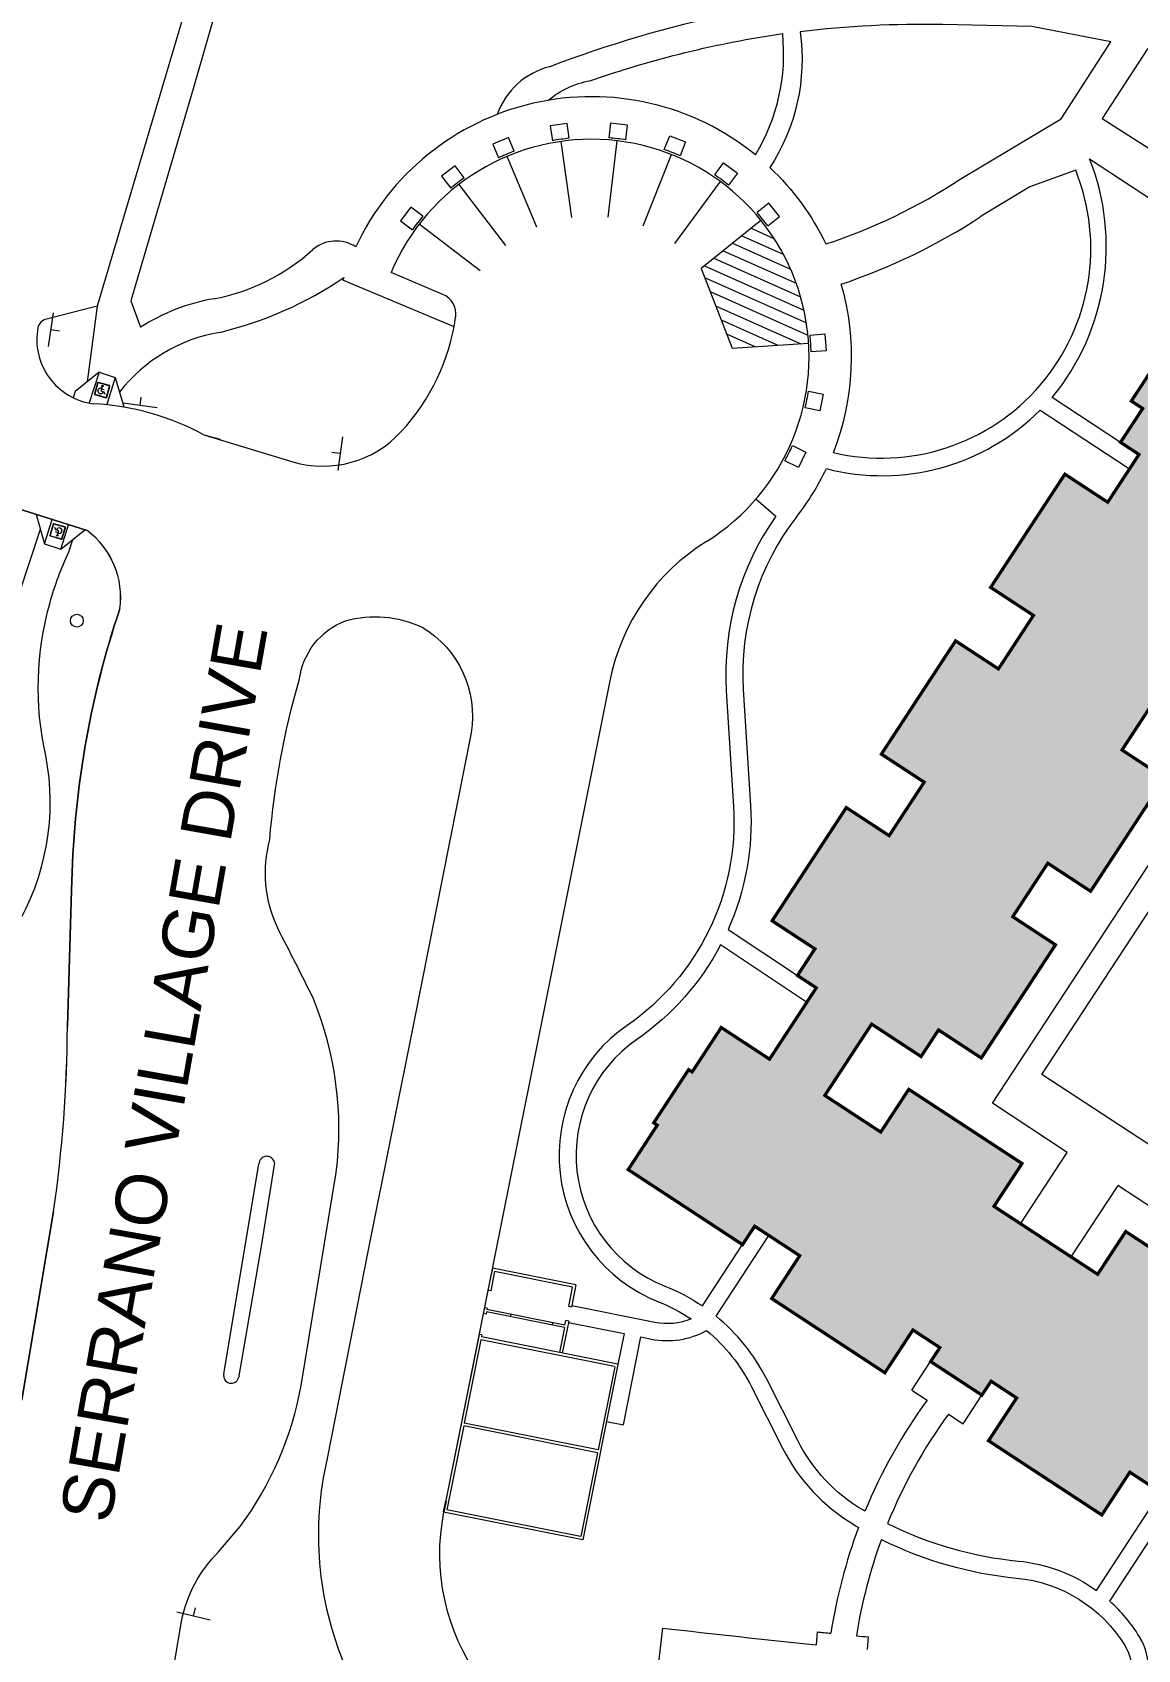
# Model space of a CAD drawing. Header units: feet. Extents: x 6763715 to 6770513, y 1886699 to 1891873.
# Drawn here: x 6766331.9 to 6766591.1, y 1887739.9 to 1888119.2 of the extents above; entities that cross this region are included whole.
import ezdxf

# ---------------------------------------------------------------- set-up
doc = ezdxf.new("R2010")
doc.units = ezdxf.units.FT
doc.header["$LTSCALE"] = 48
doc.header["$MEASUREMENT"] = 0
doc.linetypes.add('PHANTOM2', pattern=[1.25, 0.625, -0.125, 0.125, -0.125, 0.125, -0.125])
doc.layers.get('0').update_dxf_attribs({"lineweight": 0})
for name, color, linetype in [('C-BLDG', 7, 'Continuous'), ('C-CURB', 6, 'Continuous'), ('C-ROAD-IDEN', 7, 'Continuous')]:
    doc.layers.add(name, color=color, linetype=linetype)
for name, color, linetype, lineweight in [('C-BLDG-HTCH', 253, 'Continuous', 0), ('C-PKNG-STRP', 3, 'Continuous', 0), ('C-PROP', 7, 'PHANTOM2', 0), ('C-ROAD', 5, 'Continuous', 0), ('L-SITE-WALK', 6, 'Continuous', 0), ('L-SITE-WALL', 32, 'Continuous', 0)]:
    doc.layers.add(name, color=color, linetype=linetype, lineweight=lineweight)
doc.styles.get("Standard").update_dxf_attribs({"font": 'arial.ttf'})

# ---------------------------------------------------------------- blocks, each defined once
blk = doc.blocks.new('Campus_Base_Map_NEW$0$S1')
for points in [[(-0.0833, 0), (0.0833, 0)], [(0, 0), (0, -0.0417)]]:
    blk.add_lwpolyline(points)
blk = doc.blocks.new('Campus_Base_Map_NEW$0$Site Plan$0$HANDI')
for p, q in [((0, 0.079), (0, 0)), ((0, 0), (0.062, 0)), ((0.062, 0), (0.094, -0.039))]:
    blk.add_line(p, q)
blk.add_circle((0, 0.094), 0.015)
blk.add_arc((-0.006, -0.006), 0.0541, 90, 0)
blk = doc.blocks.new('Campus_Base_Map_NEW$0$handicap')
at = {"layer": 'C-PKNG-STRP'}
blk.add_line((563729.991, 157499.5), (563730.041, 157499.478), dxfattribs=at)
for points in [[(563729.849, 157499.398), (563730.056, 157499.316, 0.414214), (563730.074, 157499.324), (563730.156, 157499.53, 0.414214), (563730.148, 157499.548), (563729.942, 157499.63, 0.414214), (563729.924, 157499.622), (563729.842, 157499.416, 0.414214)], [(563729.852, 157499.404), (563730.059, 157499.322, 0.414214), (563730.068, 157499.326), (563730.149, 157499.533, 0.414214), (563730.146, 157499.542), (563729.939, 157499.624, 0.414214), (563729.93, 157499.62), (563729.848, 157499.413, 0.414214)]]:
    blk.add_lwpolyline(points, format="xyb", close=True, dxfattribs=at)
at = {"layer": 'C-PKNG-STRP', "rotation": 335.9749199039166}
blk.add_blockref('Campus_Base_Map_NEW$0$Site Plan$0$HANDI', (563729.975, 157499.464), dxfattribs=at)

msp = doc.modelspace()

# ---------------------------------------------------------------- hatches: boundary and pattern name
at = {"layer": 'C-BLDG-HTCH'}
h = msp.add_hatch(color=256, dxfattribs=at)
h.paths.add_polyline_path([(6766963.42, 1887822.84), (6766953.4, 1887829.44), (6766935.93, 1887802.93), (6766945.95, 1887796.33), (6766937.3, 1887783.26), (6766920.62, 1887794.25), (6766928.29, 1887805.81), (6766922.03, 1887809.94), (6766928.63, 1887819.96), (6766902.12, 1887837.43), (6766895.52, 1887827.41), (6766887.41, 1887832.75), (6766889.41, 1887835.78), (6766866.44, 1887850.92), (6766862.34, 1887844.69), (6766852.32, 1887851.3), (6766834.84, 1887824.79), (6766844.86, 1887818.18), (6766840.76, 1887811.96), (6766860.66, 1887798.84), (6766865.23, 1887805.79), (6766876.41, 1887798.49), (6766869.8, 1887788.47), (6766896.31, 1887771), (6766902.92, 1887781.02), (6766909.14, 1887776.91), (6766912.05, 1887781.33), (6766928.79, 1887770.3), (6766921.34, 1887758.99), (6766931.74, 1887752.14), (6766931.19, 1887751.3), (6766943.65, 1887743.09), (6766944.2, 1887743.92), (6766954.59, 1887737.07), (6766972.26, 1887763.85), (6766967.94, 1887766.7), (6766974.89, 1887777.25), (6766984.91, 1887770.65), (6767002.38, 1887797.15), (6766992.43, 1887803.86), (6766996.52, 1887810.05), (6767001.94, 1887806.48), (6767009.85, 1887818.48), (6767004.43, 1887822.06), (6767008.37, 1887828.04), (6767018.39, 1887821.44), (6767035.86, 1887847.95), (6767025.84, 1887854.55), (6767032.8, 1887865.1), (6767037.12, 1887862.25), (6767054.78, 1887889.04), (6767044.38, 1887895.89), (6767044.93, 1887896.73), (6767032.46, 1887904.94), (6767031.91, 1887904.11), (6767021.51, 1887910.97), (6767014.06, 1887899.67), (6766997.36, 1887910.67), (6767000.27, 1887915.08), (6766994.04, 1887919.19), (6767000.65, 1887929.21), (6766974.14, 1887946.68), (6766967.54, 1887936.66), (6766956.39, 1887944.08), (6766960.97, 1887951.02), (6766941.07, 1887964.14), (6766936.97, 1887957.91), (6766926.95, 1887964.52), (6766909.47, 1887938.01), (6766919.49, 1887931.4), (6766915.39, 1887925.18), (6766938.35, 1887910.04), (6766940.35, 1887913.06), (6766948.46, 1887907.72), (6766941.85, 1887897.7), (6766968.36, 1887880.23), (6766974.97, 1887890.25), (6766980.95, 1887886.3), (6766981.23, 1887886.12), (6766988.83, 1887897.73), (6767005.53, 1887886.72), (6766996.9, 1887873.63), (6766986.88, 1887880.23), (6766969.41, 1887853.72), (6766979.43, 1887847.12), (6766963.49, 1887822.94)])
h.paths.add_polyline_path([(6766862.37, 1887943.39), (6766852.34, 1887949.97), (6766848.64, 1887944.33), (6766824.59, 1887960.09), (6766828.29, 1887965.73), (6766818.26, 1887972.31), (6766823.6, 1887980.47), (6766825.69, 1887979.1), (6766832.41, 1887989.34), (6766830.32, 1887990.71), (6766835.67, 1887998.87), (6766839.25, 1887996.51), (6766849.67, 1888012.4), (6766853.64, 1888009.8), (6766860.53, 1888020.3), (6766850.49, 1888026.88), (6766867.9, 1888053.43), (6766877.93, 1888046.85), (6766893.74, 1888070.96), (6766883.7, 1888077.54), (6766901.11, 1888104.09), (6766911.15, 1888097.52), (6766916.47, 1888105.63), (6766913.44, 1888107.62), (6766928.52, 1888130.63), (6766934.76, 1888126.54), (6766941.34, 1888136.58), (6766967.89, 1888119.17), (6766961.31, 1888109.13), (6766967.55, 1888105.04), (6766959.69, 1888093.06), (6766956.66, 1888095.04), (6766951.45, 1888087.1), (6766947.48, 1888089.7), (6766940.14, 1888078.51), (6766950.18, 1888071.93), (6766932.77, 1888045.38), (6766922.73, 1888051.96), (6766918.6, 1888045.65), (6766923.89, 1888042.18), (6766916.15, 1888030.36), (6766910.85, 1888033.84), (6766906.92, 1888027.84), (6766916.96, 1888021.26), (6766899.55, 1887994.71), (6766889.52, 1888001.29), (6766885.43, 1887995.05), (6766881.28, 1887997.77), (6766873.28, 1887985.56), (6766873.32, 1887985.54), (6766881.4, 1887980.24), (6766876.19, 1887972.3), (6766879.78, 1887969.95), (6766874.44, 1887961.79), (6766872.34, 1887963.16), (6766865.63, 1887952.92), (6766867.72, 1887951.55), (6766862.37, 1887943.39), (6766867.72, 1887951.55)])
h.paths.add_polyline_path([(6766741.53, 1888022.62), (6766751.56, 1888016.04), (6766747.86, 1888010.39), (6766771.91, 1887994.63), (6766775.61, 1888000.27), (6766785.64, 1887993.7), (6766790.99, 1888001.85), (6766788.9, 1888003.22), (6766795.61, 1888013.47), (6766797.7, 1888012.09), (6766803.05, 1888020.25), (6766799.46, 1888022.6), (6766809.88, 1888038.49), (6766805.9, 1888041.1), (6766812.79, 1888051.59), (6766822.82, 1888045.01), (6766840.23, 1888071.57), (6766830.19, 1888078.15), (6766846, 1888102.26), (6766856.04, 1888095.68), (6766873.44, 1888122.23), (6766863.41, 1888128.81), (6766868.73, 1888136.93), (6766871.76, 1888134.94), (6766886.84, 1888157.95), (6766880.61, 1888162.04), (6766887.19, 1888172.08), (6766860.63, 1888189.48), (6766854.05, 1888179.45), (6766847.82, 1888183.54), (6766839.96, 1888171.55), (6766842.99, 1888169.56), (6766837.78, 1888161.62), (6766841.75, 1888159.01), (6766834.42, 1888147.82), (6766824.38, 1888154.4), (6766806.97, 1888127.84), (6766817.01, 1888121.27), (6766812.88, 1888114.96), (6766807.58, 1888118.43), (6766799.83, 1888106.62), (6766805.13, 1888103.15), (6766801.2, 1888097.15), (6766791.16, 1888103.73), (6766773.76, 1888077.18), (6766783.79, 1888070.6), (6766779.7, 1888064.36), (6766783.85, 1888061.64), (6766775.85, 1888049.44), (6766775.82, 1888049.46), (6766767.73, 1888054.76), (6766762.52, 1888046.82), (6766758.93, 1888049.17), (6766753.59, 1888041.01), (6766755.68, 1888039.64), (6766748.96, 1888029.4), (6766746.87, 1888030.77), (6766741.53, 1888022.62), (6766746.87, 1888030.77)])
h.paths.add_polyline_path([(6766800.47, 1887926.03), (6766793.89, 1887916), (6766787.66, 1887920.08), (6766779.8, 1887908.1), (6766782.83, 1887906.11), (6766777.62, 1887898.16), (6766781.59, 1887895.56), (6766774.25, 1887884.37), (6766764.22, 1887890.95), (6766746.81, 1887864.39), (6766756.85, 1887857.81), (6766752.71, 1887851.51), (6766749.58, 1887853.56), (6766741.83, 1887841.75), (6766744.97, 1887839.69), (6766741.04, 1887833.7), (6766731, 1887840.28), (6766713.6, 1887813.73), (6766723.63, 1887807.15), (6766719.54, 1887800.91), (6766724.42, 1887797.71), (6766716.42, 1887785.51), (6766707.57, 1887791.31), (6766702.36, 1887783.36), (6766698.77, 1887785.72), (6766693.43, 1887777.56), (6766695.52, 1887776.19), (6766688.8, 1887765.95), (6766686.71, 1887767.32), (6766681.37, 1887759.16), (6766691.4, 1887752.59), (6766687.7, 1887746.94), (6766711.74, 1887731.18), (6766715.45, 1887736.82), (6766725.48, 1887730.24), (6766730.83, 1887738.4), (6766728.74, 1887739.77), (6766735.45, 1887750.01), (6766737.54, 1887748.64), (6766742.89, 1887756.8), (6766739.3, 1887759.15), (6766749.72, 1887775.04), (6766745.74, 1887777.64), (6766752.62, 1887788.14), (6766762.66, 1887781.56), (6766780.07, 1887808.11), (6766770.03, 1887814.69), (6766785.84, 1887838.81), (6766795.88, 1887832.23), (6766813.28, 1887858.78), (6766803.25, 1887865.36), (6766808.57, 1887873.48), (6766811.6, 1887871.49), (6766826.68, 1887894.5), (6766820.45, 1887898.59), (6766827.02, 1887908.62)])
h.paths.add_polyline_path([(6766610.33, 1888050.68), (6766603.76, 1888040.64), (6766597.52, 1888044.73), (6766589.66, 1888032.74), (6766592.33, 1888030.99), (6766587.13, 1888023.05), (6766591.46, 1888020.21), (6766584.12, 1888009.01), (6766574.08, 1888015.59), (6766556.67, 1887989.04), (6766566.71, 1887982.46), (6766558.49, 1887969.92), (6766548.45, 1887976.5), (6766531.04, 1887949.94), (6766541.08, 1887943.36), (6766532.86, 1887930.82), (6766522.82, 1887937.4), (6766505.41, 1887910.85), (6766515.45, 1887904.27), (6766511.36, 1887898.03), (6766515.78, 1887895.13), (6766504.81, 1887878.41), (6766493.49, 1887885.83), (6766486.66, 1887875.41), (6766485.83, 1887875.95), (6766477.64, 1887863.47), (6766478.48, 1887862.92), (6766471.66, 1887852.51), (6766498.48, 1887834.91), (6766501.32, 1887839.24), (6766511.89, 1887832.32), (6766505.31, 1887822.28), (6766531.86, 1887804.87), (6766538.44, 1887814.91), (6766544.75, 1887810.77), (6766542.6, 1887807.5), (6766554.62, 1887799.62), (6766556.77, 1887802.89), (6766562.76, 1887798.96), (6766556.18, 1887788.93), (6766582.74, 1887771.52), (6766589.31, 1887781.56), (6766599.88, 1887774.63), (6766597.04, 1887770.3), (6766623.88, 1887752.72), (6766630.71, 1887763.13), (6766631.54, 1887762.58), (6766639.73, 1887775.06), (6766638.89, 1887775.61), (6766645.72, 1887786.03), (6766634.4, 1887793.45), (6766645.37, 1887810.18), (6766649.79, 1887807.28), (6766653.87, 1887813.52), (6766663.91, 1887806.94), (6766681.32, 1887833.49), (6766671.28, 1887840.07), (6766679.51, 1887852.62), (6766689.54, 1887846.04), (6766706.95, 1887872.59), (6766696.91, 1887879.17), (6766705.14, 1887891.71), (6766715.17, 1887885.14), (6766732.58, 1887911.69), (6766722.54, 1887918.27), (6766729.88, 1887929.46), (6766734.21, 1887926.62), (6766739.42, 1887934.57), (6766742.09, 1887932.81), (6766749.95, 1887944.8), (6766743.71, 1887948.89), (6766750.29, 1887958.93), (6766723.74, 1887976.33), (6766717.16, 1887966.3), (6766710.92, 1887970.39), (6766695.84, 1887947.38), (6766698.87, 1887945.39), (6766693.55, 1887937.27), (6766683.52, 1887943.85), (6766666.11, 1887917.3), (6766676.14, 1887910.72), (6766667.92, 1887898.18), (6766657.88, 1887904.76), (6766640.48, 1887878.2), (6766650.51, 1887871.62), (6766642.29, 1887859.08), (6766632.25, 1887865.66), (6766614.85, 1887839.1), (6766624.88, 1887832.53), (6766620.79, 1887826.29), (6766632.4, 1887818.68), (6766621.43, 1887801.95), (6766608.32, 1887810.55), (6766614.9, 1887820.59), (6766588.35, 1887837.99), (6766581.77, 1887827.96), (6766557.45, 1887843.9), (6766564.03, 1887853.94), (6766537.47, 1887871.34), (6766530.89, 1887861.31), (6766517.78, 1887869.9), (6766528.75, 1887886.63), (6766540.35, 1887879.02), (6766544.44, 1887885.26), (6766554.48, 1887878.68), (6766571.88, 1887905.23), (6766561.85, 1887911.81), (6766570.07, 1887924.36), (6766580.11, 1887917.78), (6766597.51, 1887944.33), (6766587.48, 1887950.91), (6766595.7, 1887963.46), (6766605.74, 1887956.88), (6766623.15, 1887983.43), (6766613.11, 1887990.01), (6766618.43, 1887998.13), (6766621.46, 1887996.14), (6766636.55, 1888019.15), (6766630.31, 1888023.23), (6766636.89, 1888033.27)])
at = {"layer": 'C-PKNG-STRP'}
h = msp.add_hatch(dxfattribs=at)
h.set_pattern_fill('ANSI31', color=256, scale=20, angle=291, style=0)
h.set_pattern_definition([(336, (6561393.5379, 1640424.9553), (1.016841608, 2.283863644), [])])
h.paths.add_polyline_path([(6766502.79, 1888075.11), (6766488.77, 1888063.82), (6766496.01, 1888045.17), (6766513.97, 1888046.29, 0.155163)])

# ---------------------------------------------------------------- linework, layer by layer
at = {"layer": 'C-BLDG', "const_width": 0.75}
for points in [[(6766597.52, 1888044.73), (6766589.66, 1888032.74), (6766592.33, 1888030.99), (6766587.13, 1888023.05), (6766591.46, 1888020.21), (6766584.12, 1888009.01), (6766574.08, 1888015.59), (6766556.67, 1887989.04), (6766566.71, 1887982.46), (6766558.49, 1887969.92), (6766548.45, 1887976.5), (6766531.04, 1887949.94), (6766541.08, 1887943.36), (6766532.86, 1887930.82), (6766522.82, 1887937.4), (6766505.41, 1887910.85), (6766515.45, 1887904.27), (6766511.36, 1887898.03), (6766515.78, 1887895.13), (6766504.81, 1887878.41), (6766493.49, 1887885.83), (6766486.66, 1887875.41), (6766485.83, 1887875.95), (6766477.64, 1887863.47), (6766478.48, 1887862.92), (6766471.66, 1887852.51), (6766498.48, 1887834.91), (6766501.32, 1887839.24), (6766511.89, 1887832.32), (6766505.31, 1887822.28), (6766531.86, 1887804.87), (6766538.44, 1887814.91), (6766544.75, 1887810.77), (6766542.6, 1887807.5), (6766554.62, 1887799.62), (6766556.77, 1887802.89), (6766562.76, 1887798.96), (6766556.18, 1887788.93), (6766582.74, 1887771.52), (6766589.31, 1887781.56), (6766599.88, 1887774.63)], [(6766614.9, 1887820.59), (6766588.35, 1887837.99), (6766581.77, 1887827.96), (6766557.45, 1887843.9), (6766564.03, 1887853.94), (6766537.47, 1887871.34), (6766530.89, 1887861.31), (6766517.78, 1887869.9), (6766528.75, 1887886.63), (6766540.35, 1887879.02), (6766544.44, 1887885.26), (6766554.48, 1887878.68), (6766571.88, 1887905.23), (6766561.85, 1887911.81), (6766570.07, 1887924.36), (6766580.11, 1887917.78), (6766597.51, 1887944.33), (6766587.48, 1887950.91), (6766595.7, 1887963.46)]]:
    msp.add_lwpolyline(points, dxfattribs=at)
at = {"layer": 'C-CURB'}
msp.add_line((6766428.87, 1887774.76), (6766428.36, 1887772.2), dxfattribs=at)
at = {"layer": 'C-PKNG-STRP'}
for p, q in [((6766458.45, 1888075.79), (6766455.94, 1888093.62)), ((6766466.95, 1888075.89), (6766469.07, 1888093.76)), ((6766450.26, 1888073.53), (6766443.27, 1888090.12)), ((6766475.2, 1888073.81), (6766481.81, 1888090.55)), ((6766482.63, 1888069.69), (6766493.3, 1888084.19)), ((6766431.93, 1888083.51), (6766442.92, 1888069.25)), ((6766436.91, 1888063.24), (6766422.64, 1888074.21)), ((6766502.79, 1888075.11), (6766488.77, 1888063.82)), ((6766488.77, 1888063.82), (6766496.01, 1888045.17)), ((6766496.01, 1888045.17), (6766513.97, 1888046.29))]:
    msp.add_line(p, q, dxfattribs=at)
at = {"layer": 'C-PROP', "ltscale": 0.02, "const_width": 6, "elevation": -178.8}
msp.add_lwpolyline([(6769012.67, 1888295.37, 0.136105), (6767938.83, 1887977.76, -0.282387), (6765535.01, 1887963.21), (6765125.2, 1887960.53), (6765008.26, 1888061.18), (6763829.05, 1890965.33), (6763828.78, 1890985.96), (6763983.43, 1891051.43), (6764153.83, 1890819.55), (6764199.85, 1890842), (6764151.8, 1891122.84, -0.016472), (6764351.86, 1891197.56, -0.000343), (6765614.04, 1891619.04, -0.151573), (6766084.72, 1891639.02, -0.00004), (6767109.8, 1891365.37), (6767424.22, 1891242.17)], format="xyb", dxfattribs=at)
at = {"layer": 'C-ROAD', "lineweight": 0}
for p, q in [((6766379.97, 1888165.84), (6766347.12, 1888054.99)), ((6766379.97, 1888165.84), (6766347.12, 1888054.99)), ((6766379.97, 1888165.84), (6766347.12, 1888054.99)), ((6766428.18, 1888057.76), (6766416.04, 1888062.85)), ((6766347.12, 1888054.99), (6766335.2, 1888051.96)), ((6766347.12, 1888054.99), (6766335.2, 1888051.96)), ((6766347.12, 1888054.99), (6766335.2, 1888051.96)), ((6766372.14, 1888024.84), (6766375.96, 1888023.8)), ((6766372.14, 1888024.84), (6766375.96, 1888023.8)), ((6766372.14, 1888024.84), (6766393.02, 1888018.47)), ((6766372.14, 1888024.84), (6766393.02, 1888018.47)), ((6766329.43, 1888007.21), (6766344.76, 1888002.35)), ((6766329.43, 1888007.21), (6766344.76, 1888002.35)), ((6766467.37, 1887967.14), (6766428.36, 1887772.2)), ((6766341.13, 1887918.03), (6766340.13, 1887886.05)), ((6766341.13, 1887918.03), (6766340.13, 1887886.05)), ((6766376.8, 1887804.56), (6766385.04, 1887853.83)), ((6766388.71, 1887854.11), (6766385.56, 1887834.57)), ((6766336.91, 1887842.72), (6766329.44, 1887798.52)), ((6766336.91, 1887842.72), (6766329.44, 1887798.52)), ((6766385.56, 1887834.57), (6766380.29, 1887803.68))]:
    msp.add_line(p, q, dxfattribs=at)
at = {"layer": 'C-ROAD'}
for points in [[(6766317.66, 1887729.85), (6766321.69, 1887753.35), (6766329.44, 1887798.52), (6766336.91, 1887842.72, 0.034395), (6766340.13, 1887886.05), (6766341.13, 1887918.03, -0.077118), (6766352.43, 1887984.04, 0.275761), (6766344.76, 1888002.35), (6766329.43, 1888007.21), (6766319.3, 1888002.17), (6766314.7, 1887985.88, 0.5124), (6766316.79, 1887984.2), (6766328.82, 1887987.5), (6766315.15, 1887940.61), (6766285.55, 1887841.11), (6766256.47, 1887739.52)], [(6766353.28, 1887661.61), (6766359.68, 1887703.81), (6766363.95, 1887729.05), (6766366.91, 1887746.57, -0.154448), (6766375.6, 1887762.84), (6766380.68, 1887768.85, 0.115285), (6766394.95, 1887801.88), (6766403.17, 1887851.86, 0.127691), (6766397.89, 1887892.52, 0.004021), (6766389.46, 1887909.11, -0.174762), (6766387.6, 1887929.92, -0.050762), (6766394.51, 1887967.3, -0.277742), (6766405.38, 1887981.22, -0.181071), (6766423.31, 1887979.68, -0.30985), (6766434.81, 1887954.97), (6766421.5, 1887887.45), (6766410.68, 1887833.68), (6766401.09, 1887784.79, 0.158909), (6766405.18, 1887736.24, 0.273214), (6766468.11, 1887687.58, -0.005136), (6766547.59, 1887680.07, 0.001971), (6766631.55, 1887674.51, 0.008864)]]:
    msp.add_lwpolyline(points, format="xyb", dxfattribs=at)
at = {"layer": 'C-ROAD', "lineweight": 0}
for centre, radius, start, end in [((6766463.07, 1888043.12), 51, 301.8694, 157.2358), ((6766426.25, 1888053.15), 5, 351.9399, 67.2358), ((6766348.18, 1888047.19), 15.22, 169.5426, 262.508), ((6766335.88, 1888049.29), 2.76, 104.2767, 166.1103), ((6766335.88, 1888049.29), 2.76, 104.2767, 166.1103), ((6766381.69, 1888059.46), 50, 317.1951, 351.9399), ((6766343, 1887970.61), 61.57, 61.7491, 87.0247), ((6766343, 1887970.61), 61.57, 61.7491, 87.0247), ((6766400.03, 1888042.47), 25, 253.697, 317.1951), ((6766333.26, 1887986.77), 19.37, 351.8934, 53.5605), ((6766516.4, 1887957.34), 50, 121.8694, 168.6963), ((6766559.5, 1887914.61), 218.39, 161.4646, 179.1038), ((6766023.91, 1887887.81), 316.23, 351.8017, 359.6813), ((6766386.89, 1887853.78), 1.85, 10.467, 178.3061), ((6766378.56, 1887804.2), 1.8, 168.6533, 343.1211), ((6766477.39, 1887762.4), 50, 168.6901, 263.2285)]:
    msp.add_arc(centre, radius, start, end, dxfattribs=at)
at = {"layer": 'L-SITE-WALK', "lineweight": 0}
for p, q in [((6766387.26, 1888167.34), (6766369.61, 1888105.98)), ((6766369.61, 1888105.98), (6766355.04, 1888056.27)), ((6766457.35, 1888097.81), (6766453.39, 1888097.25)), ((6766453.39, 1888097.25), (6766453.88, 1888093.79)), ((6766457.84, 1888094.35), (6766457.35, 1888097.81)), ((6766467.54, 1888097.93), (6766467.13, 1888094.46)), ((6766471.52, 1888097.46), (6766467.54, 1888097.93)), ((6766471.11, 1888093.99), (6766471.52, 1888097.46)), ((6766443.57, 1888094.54), (6766439.88, 1888092.99)), ((6766439.88, 1888092.99), (6766441.24, 1888089.76)), ((6766444.93, 1888091.32), (6766443.57, 1888094.54)), ((6766480.12, 1888091.72), (6766481.4, 1888094.96)), ((6766481.4, 1888094.96), (6766485.12, 1888093.49)), ((6766485.12, 1888093.49), (6766483.84, 1888090.25)), ((6766431.08, 1888087.86), (6766427.89, 1888085.44)), ((6766433.22, 1888085.08), (6766431.08, 1888087.86)), ((6766491.97, 1888085.75), (6766494.03, 1888088.56)), ((6766494.03, 1888088.56), (6766497.26, 1888086.19)), ((6766579.88, 1888089.52), (6766665.48, 1888033.41)), ((6766427.89, 1888085.44), (6766430.05, 1888082.64)), ((6766497.26, 1888086.19), (6766495.19, 1888083.38)), ((6766576.62, 1888086.86), (6766565.84, 1888082.95)), ((6766565.84, 1888082.95), (6766554.48, 1888076.06)), ((6766420.68, 1888078.22), (6766418.27, 1888075.03)), ((6766423.49, 1888076.07), (6766420.68, 1888078.22)), ((6766504.62, 1888079.14), (6766501.9, 1888076.95)), ((6766507.12, 1888076.02), (6766504.62, 1888079.14)), ((6766418.27, 1888075.03), (6766421.05, 1888072.9)), ((6766504.41, 1888073.83), (6766507.12, 1888076.02)), ((6766430.82, 1888050.15), (6766404.77, 1888061.08)), ((6766347.12, 1888054.99), (6766344.74, 1888037.24)), ((6766355.04, 1888056.27), (6766357.27, 1888050.03)), ((6766514.32, 1888048.21), (6766517.79, 1888048.52)), ((6766517.79, 1888048.52), (6766518.08, 1888044.53)), ((6766518.08, 1888044.53), (6766514.56, 1888044.31)), ((6766347.56, 1888039.5), (6766341.93, 1888034.99)), ((6766347.56, 1888039.5), (6766345.28, 1888032.31)), ((6766347.56, 1888039.5), (6766351.37, 1888038.29)), ((6766341.93, 1888034.99), (6766341.45, 1888033.46)), ((6766351.37, 1888038.29), (6766349.36, 1888031.94)), ((6766351.37, 1888038.29), (6766353.37, 1888031.36)), ((6766513.93, 1888035.04), (6766517.36, 1888034.36)), ((6766516.58, 1888030.44), (6766513.15, 1888031.12)), ((6766517.36, 1888034.36), (6766516.58, 1888030.44)), ((6766510.18, 1888022.32), (6766513.36, 1888020.77)), ((6766513.36, 1888020.77), (6766511.57, 1888017.19)), ((6766511.57, 1888017.19), (6766508.42, 1888018.72)), ((6766501.65, 1888009.76), (6766506.3, 1888005.75)), ((6766332.79, 1888006.15), (6766334.79, 1887999.22)), ((6766334.79, 1887999.22), (6766336.6, 1888004.94)), ((6766328.82, 1887987.5), (6766333.79, 1888002.68)), ((6766338.6, 1887998.01), (6766340.41, 1888003.73)), ((6766338.6, 1887998.01), (6766344.22, 1888002.52)), ((6766334.79, 1887999.22), (6766338.6, 1887998.01)), ((6766340.5, 1887997.41), (6766341.41, 1888000.27)), ((6766557.08, 1887868.06), (6766636.51, 1887989.22)), ((6766568.68, 1887874.8), (6766641.52, 1887985.93)), ((6766605.62, 1887850.58), (6766568.68, 1887874.8)), ((6766574.65, 1887856.54), (6766557.08, 1887868.06)), ((6766563.68, 1887839.81), (6766574.65, 1887856.54)), ((6766586.49, 1887848.77), (6766575.46, 1887832.09)), ((6766604.06, 1887837.26), (6766586.49, 1887848.77)), ((6766538.21, 1887800.81), (6766542.6, 1887807.5)), ((6766538.21, 1887800.81), (6766541.78, 1887798.47)), ((6766550.23, 1887792.93), (6766554.62, 1887799.62)), ((6766546.81, 1887795.18), (6766550.23, 1887792.93)), ((6766479.67, 1887745.01), (6766475.94, 1887712.22)), ((6766516.02, 1887744.09), (6766515.73, 1887741.1)), ((6766527.97, 1887742.93), (6766527.67, 1887739.94))]:
    msp.add_line(p, q, dxfattribs=at)
for points in [[(6766452.92, 1888103.26, -0.132712), (6766462.68, 1888107.84, -0.046777), (6766507.89, 1888118.94, 24.870798)], [(6766518.03, 1888069.57, 0.067763), (6766549.53, 1888084.79), (6766573.18, 1888098.92), (6766584.89, 1888116.98), (6766566.3, 1888120.53), (6766545.37, 1888121.01, 0.035166), (6766512, 1888119.32, -0.179872), (6766504.91, 1888087.47, -0.092425), (6766518.03, 1888069.57)], [(6766314.69, 1887728.38, 0.060252), (6766306.49, 1887782.65, -0.185341), (6766314.08, 1887815.5, 0.188436), (6766317.09, 1887865.59, -0.201387), (6766327.86, 1887908.98, 0.185076), (6766335.06, 1887949.65, -0.125092), (6766336.07, 1887985.49, -0.041919), (6766340.5, 1887997.41)]]:
    msp.add_lwpolyline(points, format="xyb", dxfattribs=at)
msp.add_lwpolyline([(6766615.41, 1888077.98), (6766617.41, 1888088.18), (6766621.34, 1888107.88), (6766616.77, 1888110.81), (6766593.48, 1888115.34), (6766582.81, 1888098.97), (6766615.45, 1888078.17)], dxfattribs=at)
at = {"layer": 'L-SITE-WALK', "lineweight": 0, "flags": 128}
for points in [[(6766587.13, 1888023.05), (6766571.11, 1888033.55, 0.272565), (6766579.88, 1888089.52, 0.272565)], [(6766518.14, 1888016.89, 0.265246), (6766568.3, 1888030.6), (6766589.26, 1888016.86)], [(6766506.3, 1888005.75, 0.171105), (6766494.67, 1887964.81), (6766496.36, 1887937.67, -0.263058), (6766471.42, 1887886.33, 0.599045), (6766478.77, 1887821.5, -0.052027), (6766486.44, 1887817.48, -0.146041), (6766477.9, 1887816.69), (6766458.48, 1887820.59)], [(6766511.2, 1888005.64, 0.182914), (6766498.66, 1887965.06), (6766500.36, 1887937.92, -0.120981), (6766495.1, 1887908.82), (6766511.34, 1887897.99)], [(6766513.51, 1887891.74), (6766493.34, 1887905.19, -0.121138), (6766473.7, 1887883.04, 0.599045), (6766480.25, 1887825.21, -0.054674), (6766489.06, 1887820.54), (6766498.48, 1887834.91)], [(6766527.19, 1887772.38, -0.001724), (6766526.66, 1887772.69, -0.142167), (6766511.44, 1887788.98), (6766504.14, 1887803.38, 0.104645), (6766492.27, 1887818.14), (6766504.67, 1887837.05)], [(6766466.6, 1887793.46), (6766470.53, 1887792.68), (6766474.65, 1887813.26), (6766477.11, 1887812.77, 0.177907), (6766490.06, 1887814.78, -0.102118), (6766500.58, 1887801.58), (6766507.87, 1887787.17, 0.142167), (6766524.62, 1887769.25, 0.003427), (6766525.71, 1887768.62)], [(6766532.5, 1887769.51, 0.09134), (6766563.15, 1887760.72, -0.13225), (6766581.46, 1887753.83), (6766596.53, 1887776.81)], [(6766593.63, 1887734.7, 0.15501), (6766591.59, 1887742.93, 0.071725), (6766584.61, 1887751.32), (6766597.04, 1887770.3)], [(6766531.05, 1887765.76, 0.09032), (6766562.76, 1887756.74, -0.235169), (6766588.19, 1887740.84, -0.154955), (6766589.64, 1887734.96)]]:
    msp.add_lwpolyline(points, format="xyb", dxfattribs=at)
msp.add_lwpolyline([(6766457.69, 1887816.67), (6766470.72, 1887814.05), (6766469.27, 1887806.81)], dxfattribs=at)
at = {"layer": 'L-SITE-WALK', "lineweight": 0}
msp.add_circle((6766342.35, 1887981.23), 1.5, dxfattribs=at)
for centre, radius, start, end in [((6766555.29, 1887842.52), 287.34, 102.0519, 110.7941), ((6766462.16, 1888114.25), 45.97, 328.8575, 5.8454), ((6766457.6, 1888093.96), 17.72, 104.1197, 160.2297), ((6766463.07, 1888043.1), 61.01, 50.9515, 154.9736), ((6766463.07, 1888043.12), 51.5, 95.8243, 100.2756), ((6766463.07, 1888043.12), 51.5, 81.0224, 85.4736), ((6766463.07, 1888043.12), 51.5, 66.2199, 70.6712), ((6766463.07, 1888043.12), 51.5, 110.6255, 115.0768), ((6766463.07, 1888043.12), 51.5, 125.4259, 129.8772), ((6766463.07, 1888043.12), 51.5, 51.4172, 55.8685), ((6766531.02, 1888068.5), 49.15, 256.7741, 21.9349), ((6766463.07, 1888043.12), 51.5, 36.6144, 41.0657), ((6766463.07, 1888043.12), 51.5, 140.2253, 144.6766), ((6766475.11, 1888198.02), 145.52, 288.6458, 303.0551), ((6766403.19, 1888061.71), 8.55, 57.4466, 130.0305), ((6766365.71, 1888103.51), 47.6, 280.5361, 312.2074), ((6766355.23, 1888134.82), 88.42, 283.5062, 304.2312), ((6766463.07, 1888043.1), 61.01, 162.2334, 162.8649), ((6766463.06, 1888043.11), 61, 338.4024, 16.2145), ((6766382.05, 1888011.77), 45.58, 99.4551, 122.9376), ((6766382.05, 1888011.77), 37.59, 99.4551, 142.1644), ((6766463.07, 1888043.12), 51.5, 1.3274, 5.672), ((6766463.07, 1888043.12), 51.5, 346.5262, 350.9774), ((6766463.07, 1888043.12), 51.5, 331.7257, 336.177), ((6766463.06, 1888043.11), 61, 322.1055, 334.5468), ((6766643.21, 1887724.6), 125.48, 143.9337, 157.6155), ((6766643.21, 1887724.6), 119.48, 143.7921, 157.9189), ((6766643.21, 1887724.6), 125.48, 159.4634, 171.2104), ((6766643.21, 1887724.6), 119.48, 159.8451, 171.0477), ((6766735.02, 1889932.16), 2202, 263.34094, 264.28466), ((6766735.02, 1889932.16), 2199, 264.28445, 264.36781), ((6766735.02, 1889932.16), 2199, 264.52441, 264.59711)]:
    msp.add_arc(centre, radius, start, end, dxfattribs=at)
at = {"layer": 'L-SITE-WALL'}
for p, q in [((6766439.8, 1887829.4), (6766438.77, 1887824.24)), ((6766440.33, 1887828.62), (6766439.42, 1887824.11)), ((6766459.41, 1887825.48), (6766439.8, 1887829.4)), ((6766458.63, 1887824.96), (6766440.33, 1887828.62)), ((6766439.42, 1887824.11), (6766438.77, 1887824.24)), ((6766457.72, 1887820.4), (6766458.63, 1887824.96)), ((6766459.41, 1887825.48), (6766458.37, 1887820.27)), ((6766437.94, 1887820.11), (6766437.68, 1887818.78)), ((6766438.33, 1887818.65), (6766437.68, 1887818.78)), ((6766438.6, 1887819.98), (6766437.94, 1887820.11)), ((6766438.43, 1887819.14), (6766438.33, 1887818.65)), ((6766456.73, 1887815.48), (6766438.43, 1887819.14)), ((6766438.6, 1887819.98), (6766438.54, 1887819.67)), ((6766456.84, 1887816.01), (6766438.54, 1887819.67)), ((6766444.1, 1887818.56), (6766444, 1887818.03)), ((6766458.37, 1887820.27), (6766457.72, 1887820.4)), ((6766453.91, 1887816.6), (6766453.8, 1887816.07)), ((6766456.73, 1887815.48), (6766455.56, 1887809.59)), ((6766457.72, 1887817), (6766456.21, 1887809.46)), ((6766456.84, 1887816.01), (6766457.06, 1887817.13)), ((6766457.72, 1887817), (6766457.06, 1887817.13)), ((6766436.7, 1887813.88), (6766428.36, 1887772.2)), ((6766437.12, 1887812.6), (6766433.21, 1887793.07)), ((6766437.35, 1887813.75), (6766436.7, 1887813.88)), ((6766468.46, 1887806.33), (6766437.12, 1887812.6)), ((6766437.35, 1887813.75), (6766437.25, 1887813.26)), ((6766469.24, 1887806.85), (6766437.25, 1887813.26)), ((6766469.27, 1887806.81), (6766461.05, 1887765.7)), ((6766468.49, 1887806.28), (6766464.59, 1887786.79)), ((6766433.08, 1887792.41), (6766429.14, 1887772.73)), ((6766464.46, 1887786.13), (6766433.08, 1887792.41)), ((6766464.59, 1887786.79), (6766433.21, 1887793.07)), ((6766464.46, 1887786.13), (6766460.53, 1887766.49)), ((6766461, 1887765.67), (6766428.36, 1887772.2)), ((6766460.48, 1887766.46), (6766429.14, 1887772.73))]:
    msp.add_line(p, q, dxfattribs=at)

# ---------------------------------------------------------------- block references
at = {"layer": 'C-PKNG-STRP'}
for name, p, xscale, yscale, zscale, rotation in [('Campus_Base_Map_NEW$0$S1', (6766336.3, 1888049.49), 48.00000000000001, 48.00000000000001, 48.00000000000001, 81.5616343172318), ('Campus_Base_Map_NEW$0$handicap', (210281.37, -632290.14), 12, 12, 12, 5.418346907604855), ('Campus_Base_Map_NEW$0$S1', (6766357.19, 1888031.67), 47.99999999999999, 47.99999999999999, 47.99999999999999, 172.3085322178103), ('Campus_Base_Map_NEW$0$S1', (6766404.11, 1888020.4), 47.99999999999995, 47.99999999999995, 47.99999999999995, 261.6561637303445), ('Campus_Base_Map_NEW$0$handicap', (13322404.77, 4408327.6), 11.99999999999999, 11.99999999999999, 11.99999999999999, 185.4183469076048), ('Campus_Base_Map_NEW$0$S1', (6766369.69, 1887747.79), 47.99999999999972, 47.99999999999972, 47.99999999999972, 166.8740654190844)]:
    msp.add_blockref(name, p, dxfattribs=dict(at, xscale=xscale, yscale=yscale, zscale=zscale, rotation=rotation))

# ---------------------------------------------------------------- texts
at = {"layer": 'C-ROAD-IDEN'}
msp.add_text('SERRANO VILLAGE DRIVE', height=12, rotation=80, dxfattribs=at).set_placement((6766350.13, 1887769.23, -1523))

doc.saveas('drawing.dxf')
